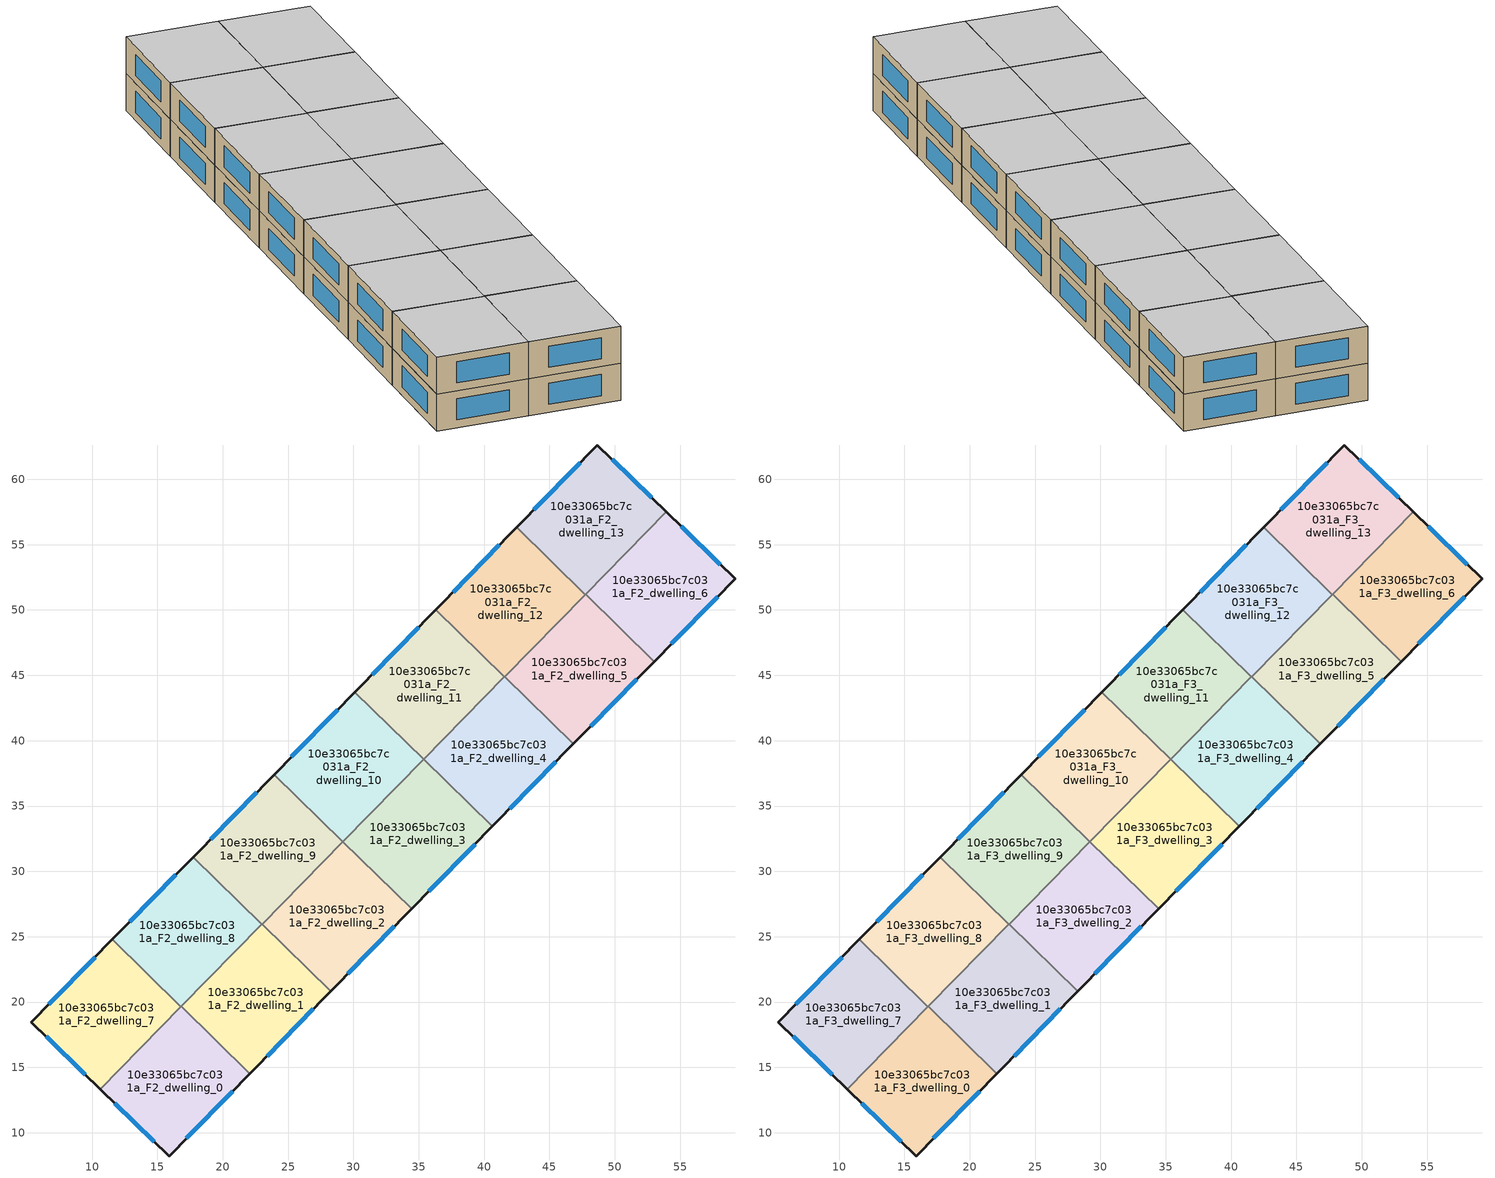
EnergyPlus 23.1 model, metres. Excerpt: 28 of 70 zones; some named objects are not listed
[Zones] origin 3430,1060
10e33065bc7c031a_F2_dwelling_0
 floor to 10e33065bc7c031a_F1_dwelling_0 (EU_floor_Construction): 22.08,14.52 15.9,8.22 10.63,13.34 16.83,19.66 z6
 wall outside (EU_wall_Construction): 10.63,13.34 15.9,8.22 22.08,14.52 z6:9
 wall to 10e33065bc7c031a_F2_dwelling_1 (EU_wall_Construction): 22.08,14.52 16.83,19.66 z6:9
 wall to 10e33065bc7c031a_F2_dwelling_7 (EU_wall_Construction): 16.81,19.64 10.63,13.34 z6:9
 wall to 10e33065bc7c031a_F2_dwelling_8 (EU_wall_Construction): 16.83,19.66 16.81,19.64 z6:9
 window (EU_Window_Construction): 17.22,9.57 20.75,13.17 / 11.76,12.25 14.77,9.32 z6.64:8.36
10e33065bc7c031a_F2_dwelling_1
 floor to 10e33065bc7c031a_F1_dwelling_1 (EU_floor_Construction): 28.26,20.82 22.08,14.52 16.83,19.66 23.02,25.97 z6
 wall outside (EU_wall_Construction): 22.08,14.52 28.26,20.82 z6:9
 wall to 10e33065bc7c031a_F2_dwelling_2 (EU_wall_Construction): 28.26,20.82 23.02,25.97 z6:9
 wall to 10e33065bc7c031a_F2_dwelling_8 (EU_wall_Construction): 22.99,25.95 16.83,19.66 z6:9
 wall to 10e33065bc7c031a_F2_dwelling_9 (EU_wall_Construction): 23.01,25.97 22.99,25.95 z6:9
 window (EU_Window_Construction): 23.4,15.87 26.94,19.47 z6.64:8.36
10e33065bc7c031a_F2_dwelling_10
 floor to 10e33065bc7c031a_F1_dwelling_10 (EU_floor_Construction): 35.37,38.57 29.18,32.26 23.94,37.41 30.12,43.71 z6
 wall outside (EU_wall_Construction): 30.12,43.71 23.94,37.41 z6:9
 wall to 10e33065bc7c031a_F2_dwelling_11 (EU_wall_Construction): 35.37,38.57 30.12,43.71 z6:9
 wall to 10e33065bc7c031a_F2_dwelling_9 (EU_wall_Construction): 23.94,37.41 29.18,32.26 z6:9
 wall to 10e33065bc7c031a_F2_dwelling_3 (EU_wall_Construction): 29.2,32.28 35.37,38.57 z6:9
 wall to 10e33065bc7c031a_F2_dwelling_2 (EU_wall_Construction): 29.18,32.26 29.2,32.28 z6:9
 window (EU_Window_Construction): 28.8,42.36 25.26,38.76 z6.64:8.36
10e33065bc7c031a_F2_dwelling_11
 floor to 10e33065bc7c031a_F1_dwelling_11 (EU_floor_Construction): 41.56,44.87 35.37,38.57 30.12,43.71 36.31,50.02 z6
 wall outside (EU_wall_Construction): 36.31,50.02 30.12,43.71 z6:9
 wall to 10e33065bc7c031a_F2_dwelling_12 (EU_wall_Construction): 41.56,44.87 36.31,50.02 z6:9
 wall to 10e33065bc7c031a_F2_dwelling_4 (EU_wall_Construction): 35.39,38.59 41.56,44.87 z6:9
 wall to 10e33065bc7c031a_F2_dwelling_3 (EU_wall_Construction): 35.37,38.57 35.39,38.59 z6:9
 window (EU_Window_Construction): 34.99,48.67 31.45,45.06 z6.64:8.36
10e33065bc7c031a_F2_dwelling_12
 floor to 10e33065bc7c031a_F1_dwelling_12 (EU_floor_Construction): 47.75,51.18 41.56,44.87 36.31,50.02 42.5,56.33 z6
 wall outside (EU_wall_Construction): 42.5,56.33 36.31,50.02 z6:9
 wall to 10e33065bc7c031a_F2_dwelling_13 (EU_wall_Construction): 47.75,51.18 42.5,56.33 z6:9
 wall to 10e33065bc7c031a_F2_dwelling_5 (EU_wall_Construction): 41.58,44.89 47.75,51.18 z6:9
 wall to 10e33065bc7c031a_F2_dwelling_4 (EU_wall_Construction): 41.56,44.87 41.58,44.89 z6:9
 window (EU_Window_Construction): 41.17,54.98 37.64,51.37 z6.64:8.36
10e33065bc7c031a_F2_dwelling_13
 floor to 10e33065bc7c031a_F1_dwelling_13 (EU_floor_Construction): 53.94,57.5 47.75,51.18 42.5,56.33 48.68,62.63 z6
 wall outside (EU_wall_Construction): 53.94,57.5 48.68,62.63 42.5,56.33 z6:9
 wall to 10e33065bc7c031a_F2_dwelling_6 (EU_wall_Construction): 47.77,51.2 53.94,57.5 z6:9
 wall to 10e33065bc7c031a_F2_dwelling_5 (EU_wall_Construction): 47.75,51.18 47.77,51.2 z6:9
 window (EU_Window_Construction): 47.35,61.28 43.82,57.68 / 52.82,58.6 49.81,61.53 z6.64:8.36
10e33065bc7c031a_F2_dwelling_2
 floor to 10e33065bc7c031a_F1_dwelling_2 (EU_floor_Construction): 34.45,27.13 28.26,20.82 23.02,25.97 29.2,32.28 z6
 wall outside (EU_wall_Construction): 28.26,20.82 34.45,27.13 z6:9
 wall to 10e33065bc7c031a_F2_dwelling_3 (EU_wall_Construction): 34.45,27.13 29.2,32.28 z6:9
 wall to 10e33065bc7c031a_F2_dwelling_9 (EU_wall_Construction): 29.18,32.26 23.02,25.97 z6:9
 window (EU_Window_Construction): 29.59,22.18 33.12,25.78 z6.64:8.36
10e33065bc7c031a_F2_dwelling_3
 floor to 10e33065bc7c031a_F1_dwelling_3 (EU_floor_Construction): 40.64,33.44 34.45,27.13 29.2,32.28 35.39,38.59 z6
 wall outside (EU_wall_Construction): 34.45,27.13 40.64,33.44 z6:9
 wall to 10e33065bc7c031a_F2_dwelling_4 (EU_wall_Construction): 40.64,33.44 35.39,38.59 z6:9
 window (EU_Window_Construction): 35.78,28.48 39.31,32.09 z6.64:8.36
10e33065bc7c031a_F2_dwelling_4
 floor to 10e33065bc7c031a_F1_dwelling_4 (EU_floor_Construction): 46.83,39.75 40.64,33.44 35.39,38.59 41.58,44.89 z6
 wall outside (EU_wall_Construction): 40.64,33.44 46.83,39.75 z6:9
 wall to 10e33065bc7c031a_F2_dwelling_5 (EU_wall_Construction): 46.83,39.75 41.58,44.89 z6:9
 window (EU_Window_Construction): 41.96,34.79 45.5,38.4 z6.64:8.36
10e33065bc7c031a_F2_dwelling_5
 floor to 10e33065bc7c031a_F1_dwelling_5 (EU_floor_Construction): 53.01,46.05 46.83,39.75 41.58,44.89 47.77,51.2 z6
 wall outside (EU_wall_Construction): 46.83,39.75 53.01,46.05 z6:9
 wall to 10e33065bc7c031a_F2_dwelling_6 (EU_wall_Construction): 53.01,46.05 47.77,51.2 z6:9
 window (EU_Window_Construction): 48.15,41.1 51.69,44.7 z6.64:8.36
10e33065bc7c031a_F2_dwelling_6
 floor to 10e33065bc7c031a_F1_dwelling_6 (EU_floor_Construction): 59.21,52.37 53.01,46.05 47.77,51.2 53.94,57.5 z6
 wall outside (EU_wall_Construction): 53.01,46.05 59.21,52.37 53.94,57.5 z6:9
 window (EU_Window_Construction): 58.08,53.47 55.07,56.4 / 54.34,47.41 57.88,51.02 z6.64:8.36
10e33065bc7c031a_F2_dwelling_7
 floor to 10e33065bc7c031a_F1_dwelling_7 (EU_floor_Construction): 16.81,19.64 10.63,13.34 5.36,18.47 11.56,24.79 z6
 wall outside (EU_wall_Construction): 11.56,24.79 5.36,18.47 10.63,13.34 z6:9
 wall to 10e33065bc7c031a_F2_dwelling_8 (EU_wall_Construction): 16.81,19.64 11.56,24.79 z6:9
 window (EU_Window_Construction): 6.49,17.37 9.5,14.44 / 10.23,23.44 6.69,19.82 z6.64:8.36
10e33065bc7c031a_F2_dwelling_8
 floor to 10e33065bc7c031a_F1_dwelling_8 (EU_floor_Construction): 22.99,25.95 16.81,19.64 11.56,24.79 17.75,31.1 z6
 wall outside (EU_wall_Construction): 17.75,31.1 11.56,24.79 z6:9
 wall to 10e33065bc7c031a_F2_dwelling_9 (EU_wall_Construction): 22.99,25.95 17.75,31.1 z6:9
 window (EU_Window_Construction): 16.42,29.75 12.89,26.14 z6.64:8.36
10e33065bc7c031a_F2_dwelling_9
 floor to 10e33065bc7c031a_F1_dwelling_9 (EU_floor_Construction): 29.18,32.26 22.99,25.95 17.75,31.1 23.94,37.41 z6
 wall outside (EU_wall_Construction): 23.94,37.41 17.75,31.1 z6:9
 window (EU_Window_Construction): 22.61,36.05 19.07,32.45 z6.64:8.36
10e33065bc7c031a_F3_dwelling_0
 floor to 10e33065bc7c031a_F2_dwelling_0 (EU_floor_Construction): 22.08,14.52 15.9,8.22 10.63,13.34 16.83,19.66 z9
 wall outside (EU_wall_Construction): 10.63,13.34 15.9,8.22 22.08,14.52 z9:12
 wall to 10e33065bc7c031a_F3_dwelling_1 (EU_wall_Construction): 22.08,14.52 16.83,19.66 z9:12
 wall to 10e33065bc7c031a_F3_dwelling_7 (EU_wall_Construction): 16.81,19.64 10.63,13.34 z9:12
 wall to 10e33065bc7c031a_F3_dwelling_8 (EU_wall_Construction): 16.83,19.66 16.81,19.64 z9:12
 window (EU_Window_Construction): 17.22,9.57 20.75,13.17 / 11.76,12.25 14.77,9.32 z9.64:11.36
 ceiling to 10e33065bc7c031a_F4_dwelling_0 (EU_floor_Construction): 15.9,8.22 22.08,14.52 16.83,19.66 10.63,13.34 z12
10e33065bc7c031a_F3_dwelling_1
 floor to 10e33065bc7c031a_F2_dwelling_1 (EU_floor_Construction): 28.26,20.82 22.08,14.52 16.83,19.66 23.02,25.97 z9
 wall outside (EU_wall_Construction): 22.08,14.52 28.26,20.82 z9:12
 wall to 10e33065bc7c031a_F3_dwelling_2 (EU_wall_Construction): 28.26,20.82 23.02,25.97 z9:12
 wall to 10e33065bc7c031a_F3_dwelling_8 (EU_wall_Construction): 22.99,25.95 16.83,19.66 z9:12
 wall to 10e33065bc7c031a_F3_dwelling_9 (EU_wall_Construction): 23.01,25.97 22.99,25.95 z9:12
 window (EU_Window_Construction): 23.4,15.87 26.94,19.47 z9.64:11.36
 ceiling to 10e33065bc7c031a_F4_dwelling_1 (EU_floor_Construction): 22.08,14.52 28.26,20.82 23.02,25.97 16.83,19.66 z12
10e33065bc7c031a_F3_dwelling_10
 floor to 10e33065bc7c031a_F2_dwelling_10 (EU_floor_Construction): 35.37,38.57 29.18,32.26 23.94,37.41 30.12,43.71 z9
 wall outside (EU_wall_Construction): 30.12,43.71 23.94,37.41 z9:12
 wall to 10e33065bc7c031a_F3_dwelling_11 (EU_wall_Construction): 35.37,38.57 30.12,43.71 z9:12
 wall to 10e33065bc7c031a_F3_dwelling_9 (EU_wall_Construction): 23.94,37.41 29.18,32.26 z9:12
 wall to 10e33065bc7c031a_F3_dwelling_3 (EU_wall_Construction): 29.2,32.28 35.37,38.57 z9:12
 wall to 10e33065bc7c031a_F3_dwelling_2 (EU_wall_Construction): 29.18,32.26 29.2,32.28 z9:12
 window (EU_Window_Construction): 28.8,42.36 25.26,38.76 z9.64:11.36
 ceiling to 10e33065bc7c031a_F4_dwelling_10 (EU_floor_Construction): 29.18,32.26 35.37,38.57 30.12,43.71 23.94,37.41 z12
10e33065bc7c031a_F3_dwelling_11
 floor to 10e33065bc7c031a_F2_dwelling_11 (EU_floor_Construction): 41.56,44.87 35.37,38.57 30.12,43.71 36.31,50.02 z9
 wall outside (EU_wall_Construction): 36.31,50.02 30.12,43.71 z9:12
 wall to 10e33065bc7c031a_F3_dwelling_12 (EU_wall_Construction): 41.56,44.87 36.31,50.02 z9:12
 wall to 10e33065bc7c031a_F3_dwelling_4 (EU_wall_Construction): 35.39,38.59 41.56,44.87 z9:12
 wall to 10e33065bc7c031a_F3_dwelling_3 (EU_wall_Construction): 35.37,38.57 35.39,38.59 z9:12
 window (EU_Window_Construction): 34.99,48.67 31.45,45.06 z9.64:11.36
 ceiling to 10e33065bc7c031a_F4_dwelling_11 (EU_floor_Construction): 35.37,38.57 41.56,44.87 36.31,50.02 30.12,43.71 z12
10e33065bc7c031a_F3_dwelling_12
 floor to 10e33065bc7c031a_F2_dwelling_12 (EU_floor_Construction): 47.75,51.18 41.56,44.87 36.31,50.02 42.5,56.33 z9
 wall outside (EU_wall_Construction): 42.5,56.33 36.31,50.02 z9:12
 wall to 10e33065bc7c031a_F3_dwelling_13 (EU_wall_Construction): 47.75,51.18 42.5,56.33 z9:12
 wall to 10e33065bc7c031a_F3_dwelling_5 (EU_wall_Construction): 41.58,44.89 47.75,51.18 z9:12
 wall to 10e33065bc7c031a_F3_dwelling_4 (EU_wall_Construction): 41.56,44.87 41.58,44.89 z9:12
 window (EU_Window_Construction): 41.17,54.98 37.64,51.37 z9.64:11.36
 ceiling to 10e33065bc7c031a_F4_dwelling_12 (EU_floor_Construction): 41.56,44.87 47.75,51.18 42.5,56.33 36.31,50.02 z12
10e33065bc7c031a_F3_dwelling_13
 floor to 10e33065bc7c031a_F2_dwelling_13 (EU_floor_Construction): 53.94,57.5 47.75,51.18 42.5,56.33 48.68,62.63 z9
 wall outside (EU_wall_Construction): 53.94,57.5 48.68,62.63 42.5,56.33 z9:12
 wall to 10e33065bc7c031a_F3_dwelling_6 (EU_wall_Construction): 47.77,51.2 53.94,57.5 z9:12
 wall to 10e33065bc7c031a_F3_dwelling_5 (EU_wall_Construction): 47.75,51.18 47.77,51.2 z9:12
 window (EU_Window_Construction): 47.35,61.28 43.82,57.68 / 52.82,58.6 49.81,61.53 z9.64:11.36
 ceiling to 10e33065bc7c031a_F4_dwelling_13 (EU_floor_Construction): 47.75,51.18 53.94,57.5 48.68,62.63 42.5,56.33 z12
10e33065bc7c031a_F3_dwelling_2
 floor to 10e33065bc7c031a_F2_dwelling_2 (EU_floor_Construction): 34.45,27.13 28.26,20.82 23.02,25.97 29.2,32.28 z9
 wall outside (EU_wall_Construction): 28.26,20.82 34.45,27.13 z9:12
 wall to 10e33065bc7c031a_F3_dwelling_3 (EU_wall_Construction): 34.45,27.13 29.2,32.28 z9:12
 wall to 10e33065bc7c031a_F3_dwelling_9 (EU_wall_Construction): 29.18,32.26 23.02,25.97 z9:12
 window (EU_Window_Construction): 29.59,22.18 33.12,25.78 z9.64:11.36
 ceiling to 10e33065bc7c031a_F4_dwelling_2 (EU_floor_Construction): 28.26,20.82 34.45,27.13 29.2,32.28 23.02,25.97 z12
10e33065bc7c031a_F3_dwelling_3
 floor to 10e33065bc7c031a_F2_dwelling_3 (EU_floor_Construction): 40.64,33.44 34.45,27.13 29.2,32.28 35.39,38.59 z9
 wall outside (EU_wall_Construction): 34.45,27.13 40.64,33.44 z9:12
 wall to 10e33065bc7c031a_F3_dwelling_4 (EU_wall_Construction): 40.64,33.44 35.39,38.59 z9:12
 window (EU_Window_Construction): 35.78,28.48 39.31,32.09 z9.64:11.36
 ceiling to 10e33065bc7c031a_F4_dwelling_3 (EU_floor_Construction): 34.45,27.13 40.64,33.44 35.39,38.59 29.2,32.28 z12
10e33065bc7c031a_F3_dwelling_4
 floor to 10e33065bc7c031a_F2_dwelling_4 (EU_floor_Construction): 46.83,39.75 40.64,33.44 35.39,38.59 41.58,44.89 z9
 wall outside (EU_wall_Construction): 40.64,33.44 46.83,39.75 z9:12
 wall to 10e33065bc7c031a_F3_dwelling_5 (EU_wall_Construction): 46.83,39.75 41.58,44.89 z9:12
 window (EU_Window_Construction): 41.96,34.79 45.5,38.4 z9.64:11.36
 ceiling to 10e33065bc7c031a_F4_dwelling_4 (EU_floor_Construction): 40.64,33.44 46.83,39.75 41.58,44.89 35.39,38.59 z12
10e33065bc7c031a_F3_dwelling_5
 floor to 10e33065bc7c031a_F2_dwelling_5 (EU_floor_Construction): 53.01,46.05 46.83,39.75 41.58,44.89 47.77,51.2 z9
 wall outside (EU_wall_Construction): 46.83,39.75 53.01,46.05 z9:12
 wall to 10e33065bc7c031a_F3_dwelling_6 (EU_wall_Construction): 53.01,46.05 47.77,51.2 z9:12
 window (EU_Window_Construction): 48.15,41.1 51.69,44.7 z9.64:11.36
 ceiling to 10e33065bc7c031a_F4_dwelling_5 (EU_floor_Construction): 46.83,39.75 53.01,46.05 47.77,51.2 41.58,44.89 z12
10e33065bc7c031a_F3_dwelling_6
 floor to 10e33065bc7c031a_F2_dwelling_6 (EU_floor_Construction): 59.21,52.37 53.01,46.05 47.77,51.2 53.94,57.5 z9
 wall outside (EU_wall_Construction): 53.01,46.05 59.21,52.37 53.94,57.5 z9:12
 window (EU_Window_Construction): 58.08,53.47 55.07,56.4 / 54.34,47.41 57.88,51.02 z9.64:11.36
 ceiling to 10e33065bc7c031a_F4_dwelling_6 (EU_floor_Construction): 53.01,46.05 59.21,52.37 53.94,57.5 47.77,51.2 z12
10e33065bc7c031a_F3_dwelling_7
 floor to 10e33065bc7c031a_F2_dwelling_7 (EU_floor_Construction): 16.81,19.64 10.63,13.34 5.36,18.47 11.56,24.79 z9
 wall outside (EU_wall_Construction): 11.56,24.79 5.36,18.47 10.63,13.34 z9:12
 wall to 10e33065bc7c031a_F3_dwelling_8 (EU_wall_Construction): 16.81,19.64 11.56,24.79 z9:12
 window (EU_Window_Construction): 6.49,17.37 9.5,14.44 / 10.23,23.44 6.69,19.82 z9.64:11.36
 ceiling to 10e33065bc7c031a_F4_dwelling_7 (EU_floor_Construction): 10.63,13.34 16.81,19.64 11.56,24.79 5.36,18.47 z12
10e33065bc7c031a_F3_dwelling_8
 floor to 10e33065bc7c031a_F2_dwelling_8 (EU_floor_Construction): 22.99,25.95 16.81,19.64 11.56,24.79 17.75,31.1 z9
 wall outside (EU_wall_Construction): 17.75,31.1 11.56,24.79 z9:12
 wall to 10e33065bc7c031a_F3_dwelling_9 (EU_wall_Construction): 22.99,25.95 17.75,31.1 z9:12
 window (EU_Window_Construction): 16.42,29.75 12.89,26.14 z9.64:11.36
 ceiling to 10e33065bc7c031a_F4_dwelling_8 (EU_floor_Construction): 16.81,19.64 22.99,25.95 17.75,31.1 11.56,24.79 z12
10e33065bc7c031a_F3_dwelling_9
 floor to 10e33065bc7c031a_F2_dwelling_9 (EU_floor_Construction): 29.18,32.26 22.99,25.95 17.75,31.1 23.94,37.41 z9
 wall outside (EU_wall_Construction): 23.94,37.41 17.75,31.1 z9:12
 window (EU_Window_Construction): 22.61,36.05 19.07,32.45 z9.64:11.36
 ceiling to 10e33065bc7c031a_F4_dwelling_9 (EU_floor_Construction): 22.99,25.95 29.18,32.26 23.94,37.41 17.75,31.1 z12
[Building]
EU S2 Campaign: North Axis=0; Terrain=City; Solar Distribution=FullExterior
[Site:Location]
Yerevan-Zvartnots.Intl.AP: Latitude=40.15; Longitude=44.383; Time Zone=4; Elevation=854
[SizingPeriod:WeatherFileDays]
AnnualSizingPeriod: Begin Month=1; Begin Day of Month=1; End Month=12; End Day of Month=31; Day of Week for Start Day=Monday; Use Weather File Daylight Saving Period=No; Use Weather File Rain and Snow Indicators=No
[MATERIAL]
EU_InternalMass_Material: Roughness=MediumRough; Thickness=0.1; Conductivity=1; Density=1800; Specific Heat=900; Thermal Absorptance=0.9; Solar Absorptance=0.7; Visible Absorptance=0.7
[MATERIAL:NOMASS] Roughness=MediumRough; Thermal Absorptance=0.9; Solar Absorptance=0.7; Visible Absorptance=0.7
Name | Thermal Resistance
EU_wall_NoMass | 1.05043
EU_floor_NoMass | 0.478065
[WINDOWMATERIAL:SIMPLEGLAZINGSYSTEM]
EU_Window_SimpleGlazing: UFactor=2.5566; Solar Heat Gain Coefficient=0.75; Visible Transmittance=0.75
[CONSTRUCTION]
EU_wall_Construction: EU_wall_NoMass
EU_floor_Construction: EU_floor_NoMass
EU_Window_Construction: EU_Window_SimpleGlazing
EU_InternalMass_Construction: EU_InternalMass_Material
[ZONE] Type=1; Multiplier=1; Ceiling Height=autocalculate; Floor Area=autocalculate; Part of Total Floor Area=Yes
Name | Volume
10e33065bc7c031a_F2_dwelling_0; 10e33065bc7c031a_F3_dwelling_0; 10e33065bc7c031a_F2_dwelling_1; 10e33065bc7c031a_F3_dwelling_1; 10e33065bc7c031a_F2_dwelling_2; 10e33065bc7c031a_F3_dwelling_2; 10e33065bc7c031a_F2_dwelling_6; 10e33065bc7c031a_F3_dwelling_6 | 194.845
10e33065bc7c031a_F2_dwelling_10; 10e33065bc7c031a_F3_dwelling_10 | 194.792
10e33065bc7c031a_F2_dwelling_11; 10e33065bc7c031a_F3_dwelling_11 | 194.807
10e33065bc7c031a_F2_dwelling_12; 10e33065bc7c031a_F3_dwelling_12 | 194.825
10e33065bc7c031a_F2_dwelling_13; 10e33065bc7c031a_F3_dwelling_13; 10e33065bc7c031a_F2_dwelling_7; 10e33065bc7c031a_F3_dwelling_7 | 194.828
10e33065bc7c031a_F2_dwelling_3; 10e33065bc7c031a_F3_dwelling_3 | 194.812
10e33065bc7c031a_F2_dwelling_4; 10e33065bc7c031a_F3_dwelling_4; 10e33065bc7c031a_F2_dwelling_5; 10e33065bc7c031a_F3_dwelling_5 | 194.843
10e33065bc7c031a_F2_dwelling_8; 10e33065bc7c031a_F3_dwelling_8; 10e33065bc7c031a_F2_dwelling_9; 10e33065bc7c031a_F3_dwelling_9 | 194.824
[INTERNALMASS] Construction=EU_InternalMass_Construction
Name | Zone or ZoneList | Surface Area
10e33065bc7c031a_F2_dwelling_0_EU_InternalMass | 10e33065bc7c031a_F2_dwelling_0 | 64.9484
10e33065bc7c031a_F2_dwelling_1_EU_InternalMass | 10e33065bc7c031a_F2_dwelling_1 | 64.9483
10e33065bc7c031a_F2_dwelling_2_EU_InternalMass | 10e33065bc7c031a_F2_dwelling_2 | 64.9483
10e33065bc7c031a_F2_dwelling_3_EU_InternalMass | 10e33065bc7c031a_F2_dwelling_3 | 64.9373
10e33065bc7c031a_F2_dwelling_4_EU_InternalMass | 10e33065bc7c031a_F2_dwelling_4 | 64.9477
10e33065bc7c031a_F2_dwelling_5_EU_InternalMass | 10e33065bc7c031a_F2_dwelling_5 | 64.9477
10e33065bc7c031a_F2_dwelling_6_EU_InternalMass | 10e33065bc7c031a_F2_dwelling_6 | 64.9484
10e33065bc7c031a_F2_dwelling_7_EU_InternalMass | 10e33065bc7c031a_F2_dwelling_7 | 64.9427
10e33065bc7c031a_F2_dwelling_8_EU_InternalMass | 10e33065bc7c031a_F2_dwelling_8 | 64.9414
10e33065bc7c031a_F2_dwelling_9_EU_InternalMass | 10e33065bc7c031a_F2_dwelling_9 | 64.9414
10e33065bc7c031a_F2_dwelling_10_EU_InternalMass | 10e33065bc7c031a_F2_dwelling_10 | 64.9305
10e33065bc7c031a_F2_dwelling_11_EU_InternalMass | 10e33065bc7c031a_F2_dwelling_11 | 64.9358
10e33065bc7c031a_F2_dwelling_12_EU_InternalMass | 10e33065bc7c031a_F2_dwelling_12 | 64.9415
10e33065bc7c031a_F2_dwelling_13_EU_InternalMass | 10e33065bc7c031a_F2_dwelling_13 | 64.9427
10e33065bc7c031a_F3_dwelling_0_EU_InternalMass | 10e33065bc7c031a_F3_dwelling_0 | 64.9484
10e33065bc7c031a_F3_dwelling_1_EU_InternalMass | 10e33065bc7c031a_F3_dwelling_1 | 64.9483
10e33065bc7c031a_F3_dwelling_2_EU_InternalMass | 10e33065bc7c031a_F3_dwelling_2 | 64.9483
10e33065bc7c031a_F3_dwelling_3_EU_InternalMass | 10e33065bc7c031a_F3_dwelling_3 | 64.9373
10e33065bc7c031a_F3_dwelling_4_EU_InternalMass | 10e33065bc7c031a_F3_dwelling_4 | 64.9477
10e33065bc7c031a_F3_dwelling_5_EU_InternalMass | 10e33065bc7c031a_F3_dwelling_5 | 64.9477
10e33065bc7c031a_F3_dwelling_6_EU_InternalMass | 10e33065bc7c031a_F3_dwelling_6 | 64.9484
10e33065bc7c031a_F3_dwelling_7_EU_InternalMass | 10e33065bc7c031a_F3_dwelling_7 | 64.9427
10e33065bc7c031a_F3_dwelling_8_EU_InternalMass | 10e33065bc7c031a_F3_dwelling_8 | 64.9414
10e33065bc7c031a_F3_dwelling_9_EU_InternalMass | 10e33065bc7c031a_F3_dwelling_9 | 64.9414
10e33065bc7c031a_F3_dwelling_10_EU_InternalMass | 10e33065bc7c031a_F3_dwelling_10 | 64.9305
10e33065bc7c031a_F3_dwelling_11_EU_InternalMass | 10e33065bc7c031a_F3_dwelling_11 | 64.9358
10e33065bc7c031a_F3_dwelling_12_EU_InternalMass | 10e33065bc7c031a_F3_dwelling_12 | 64.9415
10e33065bc7c031a_F3_dwelling_13_EU_InternalMass | 10e33065bc7c031a_F3_dwelling_13 | 64.9427
[OTHEREQUIPMENT] Fuel Type=Electricity; Design Level Calculation Method=Watts/Area; Power per Zone Floor Area=1; Fraction Latent=0; Fraction Radiant=0; Fraction Lost=0; Carbon Dioxide Generation Rate=0; EndUse Subcategory=EU_Step8_InternalGains
Name | Zone or ZoneList or Space or SpaceList | Schedule
EU_Step8_InternalGain_10e33065bc7c031a_F2_dwelling_0_f000 | 10e33065bc7c031a_F2_dwelling_0 | EU_Step8_GainSchedule_10e33065bc7c031a_F2_dwelling_0_f000
EU_Step8_InternalGain_10e33065bc7c031a_F2_dwelling_1_f000 | 10e33065bc7c031a_F2_dwelling_1 | EU_Step8_GainSchedule_10e33065bc7c031a_F2_dwelling_1_f000
EU_Step8_InternalGain_10e33065bc7c031a_F2_dwelling_2_f000 | 10e33065bc7c031a_F2_dwelling_2 | EU_Step8_GainSchedule_10e33065bc7c031a_F2_dwelling_2_f000
EU_Step8_InternalGain_10e33065bc7c031a_F2_dwelling_3_f000 | 10e33065bc7c031a_F2_dwelling_3 | EU_Step8_GainSchedule_10e33065bc7c031a_F2_dwelling_3_f000
EU_Step8_InternalGain_10e33065bc7c031a_F2_dwelling_4_f000 | 10e33065bc7c031a_F2_dwelling_4 | EU_Step8_GainSchedule_10e33065bc7c031a_F2_dwelling_4_f000
EU_Step8_InternalGain_10e33065bc7c031a_F2_dwelling_5_f000 | 10e33065bc7c031a_F2_dwelling_5 | EU_Step8_GainSchedule_10e33065bc7c031a_F2_dwelling_5_f000
EU_Step8_InternalGain_10e33065bc7c031a_F2_dwelling_6_f000 | 10e33065bc7c031a_F2_dwelling_6 | EU_Step8_GainSchedule_10e33065bc7c031a_F2_dwelling_6_f000
EU_Step8_InternalGain_10e33065bc7c031a_F2_dwelling_7_f000 | 10e33065bc7c031a_F2_dwelling_7 | EU_Step8_GainSchedule_10e33065bc7c031a_F2_dwelling_7_f000
EU_Step8_InternalGain_10e33065bc7c031a_F2_dwelling_8_f000 | 10e33065bc7c031a_F2_dwelling_8 | EU_Step8_GainSchedule_10e33065bc7c031a_F2_dwelling_8_f000
EU_Step8_InternalGain_10e33065bc7c031a_F2_dwelling_9_f000 | 10e33065bc7c031a_F2_dwelling_9 | EU_Step8_GainSchedule_10e33065bc7c031a_F2_dwelling_9_f000
EU_Step8_InternalGain_10e33065bc7c031a_F2_dwelling_10_f000 | 10e33065bc7c031a_F2_dwelling_10 | EU_Step8_GainSchedule_10e33065bc7c031a_F2_dwelling_10_f000
EU_Step8_InternalGain_10e33065bc7c031a_F2_dwelling_11_f000 | 10e33065bc7c031a_F2_dwelling_11 | EU_Step8_GainSchedule_10e33065bc7c031a_F2_dwelling_11_f000
EU_Step8_InternalGain_10e33065bc7c031a_F2_dwelling_12_f000 | 10e33065bc7c031a_F2_dwelling_12 | EU_Step8_GainSchedule_10e33065bc7c031a_F2_dwelling_12_f000
EU_Step8_InternalGain_10e33065bc7c031a_F2_dwelling_13_f000 | 10e33065bc7c031a_F2_dwelling_13 | EU_Step8_GainSchedule_10e33065bc7c031a_F2_dwelling_13_f000
EU_Step8_InternalGain_10e33065bc7c031a_F3_dwelling_0_f000 | 10e33065bc7c031a_F3_dwelling_0 | EU_Step8_GainSchedule_10e33065bc7c031a_F3_dwelling_0_f000
EU_Step8_InternalGain_10e33065bc7c031a_F3_dwelling_1_f000 | 10e33065bc7c031a_F3_dwelling_1 | EU_Step8_GainSchedule_10e33065bc7c031a_F3_dwelling_1_f000
EU_Step8_InternalGain_10e33065bc7c031a_F3_dwelling_2_f000 | 10e33065bc7c031a_F3_dwelling_2 | EU_Step8_GainSchedule_10e33065bc7c031a_F3_dwelling_2_f000
EU_Step8_InternalGain_10e33065bc7c031a_F3_dwelling_3_f000 | 10e33065bc7c031a_F3_dwelling_3 | EU_Step8_GainSchedule_10e33065bc7c031a_F3_dwelling_3_f000
EU_Step8_InternalGain_10e33065bc7c031a_F3_dwelling_4_f000 | 10e33065bc7c031a_F3_dwelling_4 | EU_Step8_GainSchedule_10e33065bc7c031a_F3_dwelling_4_f000
EU_Step8_InternalGain_10e33065bc7c031a_F3_dwelling_5_f000 | 10e33065bc7c031a_F3_dwelling_5 | EU_Step8_GainSchedule_10e33065bc7c031a_F3_dwelling_5_f000
EU_Step8_InternalGain_10e33065bc7c031a_F3_dwelling_6_f000 | 10e33065bc7c031a_F3_dwelling_6 | EU_Step8_GainSchedule_10e33065bc7c031a_F3_dwelling_6_f000
EU_Step8_InternalGain_10e33065bc7c031a_F3_dwelling_7_f000 | 10e33065bc7c031a_F3_dwelling_7 | EU_Step8_GainSchedule_10e33065bc7c031a_F3_dwelling_7_f000
EU_Step8_InternalGain_10e33065bc7c031a_F3_dwelling_8_f000 | 10e33065bc7c031a_F3_dwelling_8 | EU_Step8_GainSchedule_10e33065bc7c031a_F3_dwelling_8_f000
EU_Step8_InternalGain_10e33065bc7c031a_F3_dwelling_9_f000 | 10e33065bc7c031a_F3_dwelling_9 | EU_Step8_GainSchedule_10e33065bc7c031a_F3_dwelling_9_f000
EU_Step8_InternalGain_10e33065bc7c031a_F3_dwelling_10_f000 | 10e33065bc7c031a_F3_dwelling_10 | EU_Step8_GainSchedule_10e33065bc7c031a_F3_dwelling_10_f000
EU_Step8_InternalGain_10e33065bc7c031a_F3_dwelling_11_f000 | 10e33065bc7c031a_F3_dwelling_11 | EU_Step8_GainSchedule_10e33065bc7c031a_F3_dwelling_11_f000
EU_Step8_InternalGain_10e33065bc7c031a_F3_dwelling_12_f000 | 10e33065bc7c031a_F3_dwelling_12 | EU_Step8_GainSchedule_10e33065bc7c031a_F3_dwelling_12_f000
EU_Step8_InternalGain_10e33065bc7c031a_F3_dwelling_13_f000 | 10e33065bc7c031a_F3_dwelling_13 | EU_Step8_GainSchedule_10e33065bc7c031a_F3_dwelling_13_f000
[ZONEVENTILATION:DESIGNFLOWRATE] Schedule=EU_AlwaysOn; Design Flow Rate Calculation Method=AirChanges/Hour; Air Changes per Hour=0.557805; Ventilation Type=Natural; Fan Pressure Rise=0; Fan Total Efficiency=1; Constant Term Coefficient=1; Temperature Term Coefficient=0; Velocity Term Coefficient=0; Velocity Squared Term Coefficient=0; Minimum Indoor Temperature=-100; Maximum Indoor Temperature=100; Delta Temperature=-100; Minimum Outdoor Temperature=-100; Maximum Outdoor Temperature=100; Maximum Wind Speed=40
Name | Zone or ZoneList or Space or SpaceList
EU_ConstantAir_10e33065bc7c031a_F2_dwelling_0 | 10e33065bc7c031a_F2_dwelling_0
EU_ConstantAir_10e33065bc7c031a_F2_dwelling_1 | 10e33065bc7c031a_F2_dwelling_1
EU_ConstantAir_10e33065bc7c031a_F2_dwelling_2 | 10e33065bc7c031a_F2_dwelling_2
EU_ConstantAir_10e33065bc7c031a_F2_dwelling_3 | 10e33065bc7c031a_F2_dwelling_3
EU_ConstantAir_10e33065bc7c031a_F2_dwelling_4 | 10e33065bc7c031a_F2_dwelling_4
EU_ConstantAir_10e33065bc7c031a_F2_dwelling_5 | 10e33065bc7c031a_F2_dwelling_5
EU_ConstantAir_10e33065bc7c031a_F2_dwelling_6 | 10e33065bc7c031a_F2_dwelling_6
EU_ConstantAir_10e33065bc7c031a_F2_dwelling_7 | 10e33065bc7c031a_F2_dwelling_7
EU_ConstantAir_10e33065bc7c031a_F2_dwelling_8 | 10e33065bc7c031a_F2_dwelling_8
EU_ConstantAir_10e33065bc7c031a_F2_dwelling_9 | 10e33065bc7c031a_F2_dwelling_9
EU_ConstantAir_10e33065bc7c031a_F2_dwelling_10 | 10e33065bc7c031a_F2_dwelling_10
EU_ConstantAir_10e33065bc7c031a_F2_dwelling_11 | 10e33065bc7c031a_F2_dwelling_11
EU_ConstantAir_10e33065bc7c031a_F2_dwelling_12 | 10e33065bc7c031a_F2_dwelling_12
EU_ConstantAir_10e33065bc7c031a_F2_dwelling_13 | 10e33065bc7c031a_F2_dwelling_13
EU_ConstantAir_10e33065bc7c031a_F3_dwelling_0 | 10e33065bc7c031a_F3_dwelling_0
EU_ConstantAir_10e33065bc7c031a_F3_dwelling_1 | 10e33065bc7c031a_F3_dwelling_1
EU_ConstantAir_10e33065bc7c031a_F3_dwelling_2 | 10e33065bc7c031a_F3_dwelling_2
EU_ConstantAir_10e33065bc7c031a_F3_dwelling_3 | 10e33065bc7c031a_F3_dwelling_3
EU_ConstantAir_10e33065bc7c031a_F3_dwelling_4 | 10e33065bc7c031a_F3_dwelling_4
EU_ConstantAir_10e33065bc7c031a_F3_dwelling_5 | 10e33065bc7c031a_F3_dwelling_5
EU_ConstantAir_10e33065bc7c031a_F3_dwelling_6 | 10e33065bc7c031a_F3_dwelling_6
EU_ConstantAir_10e33065bc7c031a_F3_dwelling_7 | 10e33065bc7c031a_F3_dwelling_7
EU_ConstantAir_10e33065bc7c031a_F3_dwelling_8 | 10e33065bc7c031a_F3_dwelling_8
EU_ConstantAir_10e33065bc7c031a_F3_dwelling_9 | 10e33065bc7c031a_F3_dwelling_9
EU_ConstantAir_10e33065bc7c031a_F3_dwelling_10 | 10e33065bc7c031a_F3_dwelling_10
EU_ConstantAir_10e33065bc7c031a_F3_dwelling_11 | 10e33065bc7c031a_F3_dwelling_11
EU_ConstantAir_10e33065bc7c031a_F3_dwelling_12 | 10e33065bc7c031a_F3_dwelling_12
EU_ConstantAir_10e33065bc7c031a_F3_dwelling_13 | 10e33065bc7c031a_F3_dwelling_13
[HVACTEMPLATE:ZONE:IDEALLOADSAIRSYSTEM] System Availability Schedule=EU_AlwaysOn; Maximum Heating Supply Air Temperature=50; Minimum Cooling Supply Air Temperature=13; Maximum Heating Supply Air Humidity Ratio=0.0156; Minimum Cooling Supply Air Humidity Ratio=0.0077; Heating Limit=NoLimit; Cooling Limit=NoLimit; Heating Availability Schedule=EU_AlwaysOn; Cooling Availability Schedule=EU_CoolingOff; Dehumidification Control Type=ConstantSensibleHeatRatio; Cooling Sensible Heat Ratio=0.7; Dehumidification Setpoint=60; Humidification Control Type=None; Humidification Setpoint=30; Outdoor Air Method=None; Outdoor Air Flow Rate per Person=0.00944; Outdoor Air Flow Rate per Zone Floor Area=0; Outdoor Air Flow Rate per Zone=0; Demand Controlled Ventilation Type=None; Outdoor Air Economizer Type=NoEconomizer; Heat Recovery Type=None; Sensible Heat Recovery Effectiveness=0.7; Latent Heat Recovery Effectiveness=0.65
Name | Template Thermostat
10e33065bc7c031a_F2_dwelling_0 | EU_HeatOnly_10e33065bc7c031a_F2_dwelling_0
10e33065bc7c031a_F2_dwelling_1 | EU_HeatOnly_10e33065bc7c031a_F2_dwelling_1
10e33065bc7c031a_F2_dwelling_2 | EU_HeatOnly_10e33065bc7c031a_F2_dwelling_2
10e33065bc7c031a_F2_dwelling_3 | EU_HeatOnly_10e33065bc7c031a_F2_dwelling_3
10e33065bc7c031a_F2_dwelling_4 | EU_HeatOnly_10e33065bc7c031a_F2_dwelling_4
10e33065bc7c031a_F2_dwelling_5 | EU_HeatOnly_10e33065bc7c031a_F2_dwelling_5
10e33065bc7c031a_F2_dwelling_6 | EU_HeatOnly_10e33065bc7c031a_F2_dwelling_6
10e33065bc7c031a_F2_dwelling_7 | EU_HeatOnly_10e33065bc7c031a_F2_dwelling_7
10e33065bc7c031a_F2_dwelling_8 | EU_HeatOnly_10e33065bc7c031a_F2_dwelling_8
10e33065bc7c031a_F2_dwelling_9 | EU_HeatOnly_10e33065bc7c031a_F2_dwelling_9
10e33065bc7c031a_F2_dwelling_10 | EU_HeatOnly_10e33065bc7c031a_F2_dwelling_10
10e33065bc7c031a_F2_dwelling_11 | EU_HeatOnly_10e33065bc7c031a_F2_dwelling_11
10e33065bc7c031a_F2_dwelling_12 | EU_HeatOnly_10e33065bc7c031a_F2_dwelling_12
10e33065bc7c031a_F2_dwelling_13 | EU_HeatOnly_10e33065bc7c031a_F2_dwelling_13
10e33065bc7c031a_F3_dwelling_0 | EU_HeatOnly_10e33065bc7c031a_F3_dwelling_0
10e33065bc7c031a_F3_dwelling_1 | EU_HeatOnly_10e33065bc7c031a_F3_dwelling_1
10e33065bc7c031a_F3_dwelling_2 | EU_HeatOnly_10e33065bc7c031a_F3_dwelling_2
10e33065bc7c031a_F3_dwelling_3 | EU_HeatOnly_10e33065bc7c031a_F3_dwelling_3
10e33065bc7c031a_F3_dwelling_4 | EU_HeatOnly_10e33065bc7c031a_F3_dwelling_4
10e33065bc7c031a_F3_dwelling_5 | EU_HeatOnly_10e33065bc7c031a_F3_dwelling_5
10e33065bc7c031a_F3_dwelling_6 | EU_HeatOnly_10e33065bc7c031a_F3_dwelling_6
10e33065bc7c031a_F3_dwelling_7 | EU_HeatOnly_10e33065bc7c031a_F3_dwelling_7
10e33065bc7c031a_F3_dwelling_8 | EU_HeatOnly_10e33065bc7c031a_F3_dwelling_8
10e33065bc7c031a_F3_dwelling_9 | EU_HeatOnly_10e33065bc7c031a_F3_dwelling_9
10e33065bc7c031a_F3_dwelling_10 | EU_HeatOnly_10e33065bc7c031a_F3_dwelling_10
10e33065bc7c031a_F3_dwelling_11 | EU_HeatOnly_10e33065bc7c031a_F3_dwelling_11
10e33065bc7c031a_F3_dwelling_12 | EU_HeatOnly_10e33065bc7c031a_F3_dwelling_12
10e33065bc7c031a_F3_dwelling_13 | EU_HeatOnly_10e33065bc7c031a_F3_dwelling_13
[SIZING:ZONE] Zone Cooling Design Supply Air Temperature Input Method=SupplyAirTemperature; Zone Cooling Design Supply Air Temperature=13; Zone Heating Design Supply Air Temperature Input Method=SupplyAirTemperature; Zone Heating Design Supply Air Temperature=50; Zone Cooling Design Supply Air Humidity Ratio=0.008; Zone Heating Design Supply Air Humidity Ratio=0.008; Cooling Design Air Flow Method=DesignDay; Cooling Design Air Flow Rate=0; Cooling Minimum Air Flow per Zone Floor Area=0.000762; Cooling Minimum Air Flow=0; Cooling Minimum Air Flow Fraction=0.2; Heating Design Air Flow Method=DesignDay; Heating Design Air Flow Rate=0; Heating Maximum Air Flow per Zone Floor Area=0.002032; Heating Maximum Air Flow=0.141576; Heating Maximum Air Flow Fraction=0.3; Account for Dedicated Outdoor Air System=No; Dedicated Outdoor Air System Control Strategy=NeutralSupplyAir; Dedicated Outdoor Air Low Setpoint Temperature for Design=autosize; Dedicated Outdoor Air High Setpoint Temperature for Design=autosize; Zone Load Sizing Method=Sensible Load Only No Latent Load; Zone Latent Cooling Design Supply Air Humidity Ratio Input Method=HumidityRatioDifference; Zone Cooling Design Supply Air Humidity Ratio Difference=0.005; Zone Latent Heating Design Supply Air Humidity Ratio Input Method=HumidityRatioDifference; Zone Humidification Design Supply Air Humidity Ratio Difference=0.005
10e33065bc7c031a_F2_dwelling_0; 10e33065bc7c031a_F2_dwelling_1; 10e33065bc7c031a_F2_dwelling_2; 10e33065bc7c031a_F2_dwelling_3; 10e33065bc7c031a_F2_dwelling_4; 10e33065bc7c031a_F2_dwelling_5; 10e33065bc7c031a_F2_dwelling_6; 10e33065bc7c031a_F2_dwelling_7; 10e33065bc7c031a_F2_dwelling_8; 10e33065bc7c031a_F2_dwelling_9; 10e33065bc7c031a_F2_dwelling_10; 10e33065bc7c031a_F2_dwelling_11; 10e33065bc7c031a_F2_dwelling_12; 10e33065bc7c031a_F2_dwelling_13; 10e33065bc7c031a_F3_dwelling_0; 10e33065bc7c031a_F3_dwelling_1; 10e33065bc7c031a_F3_dwelling_2; 10e33065bc7c031a_F3_dwelling_3; 10e33065bc7c031a_F3_dwelling_4; 10e33065bc7c031a_F3_dwelling_5; 10e33065bc7c031a_F3_dwelling_6; 10e33065bc7c031a_F3_dwelling_7; 10e33065bc7c031a_F3_dwelling_8; 10e33065bc7c031a_F3_dwelling_9; 10e33065bc7c031a_F3_dwelling_10; 10e33065bc7c031a_F3_dwelling_11; 10e33065bc7c031a_F3_dwelling_12; 10e33065bc7c031a_F3_dwelling_13
[SCHEDULE:CONSTANT]
Name | Hourly Value
EU_AlwaysOn | 1
EU_CoolingOff | 0
[SCHEDULE:FILE] Column Number=1; Rows to Skip at Top=0; Number of Hours of Data=8760; Column Separator=Comma; Interpolate to Timestep=No; Minutes per Item=60; Adjust Schedule for Daylight Savings=Yes
Name | File
EU_Step8_GainSchedule_10e33065bc7c031a_F2_dwelling_0_f000 | ../../schedules/10e33065bc7c031a/10e33065bc7c031a_F2_dwelling_0_f000_gain.csv
EU_Step8_GainSchedule_10e33065bc7c031a_F2_dwelling_1_f000 | ../../schedules/10e33065bc7c031a/10e33065bc7c031a_F2_dwelling_1_f000_gain.csv
EU_Step8_GainSchedule_10e33065bc7c031a_F2_dwelling_2_f000 | ../../schedules/10e33065bc7c031a/10e33065bc7c031a_F2_dwelling_2_f000_gain.csv
EU_Step8_GainSchedule_10e33065bc7c031a_F2_dwelling_3_f000 | ../../schedules/10e33065bc7c031a/10e33065bc7c031a_F2_dwelling_3_f000_gain.csv
EU_Step8_GainSchedule_10e33065bc7c031a_F2_dwelling_4_f000 | ../../schedules/10e33065bc7c031a/10e33065bc7c031a_F2_dwelling_4_f000_gain.csv
EU_Step8_GainSchedule_10e33065bc7c031a_F2_dwelling_5_f000 | ../../schedules/10e33065bc7c031a/10e33065bc7c031a_F2_dwelling_5_f000_gain.csv
EU_Step8_GainSchedule_10e33065bc7c031a_F2_dwelling_6_f000 | ../../schedules/10e33065bc7c031a/10e33065bc7c031a_F2_dwelling_6_f000_gain.csv
EU_Step8_GainSchedule_10e33065bc7c031a_F2_dwelling_7_f000 | ../../schedules/10e33065bc7c031a/10e33065bc7c031a_F2_dwelling_7_f000_gain.csv
EU_Step8_GainSchedule_10e33065bc7c031a_F2_dwelling_8_f000 | ../../schedules/10e33065bc7c031a/10e33065bc7c031a_F2_dwelling_8_f000_gain.csv
EU_Step8_GainSchedule_10e33065bc7c031a_F2_dwelling_9_f000 | ../../schedules/10e33065bc7c031a/10e33065bc7c031a_F2_dwelling_9_f000_gain.csv
EU_Step8_GainSchedule_10e33065bc7c031a_F2_dwelling_10_f000 | ../../schedules/10e33065bc7c031a/10e33065bc7c031a_F2_dwelling_10_f000_gain.csv
EU_Step8_GainSchedule_10e33065bc7c031a_F2_dwelling_11_f000 | ../../schedules/10e33065bc7c031a/10e33065bc7c031a_F2_dwelling_11_f000_gain.csv
EU_Step8_GainSchedule_10e33065bc7c031a_F2_dwelling_12_f000 | ../../schedules/10e33065bc7c031a/10e33065bc7c031a_F2_dwelling_12_f000_gain.csv
EU_Step8_GainSchedule_10e33065bc7c031a_F2_dwelling_13_f000 | ../../schedules/10e33065bc7c031a/10e33065bc7c031a_F2_dwelling_13_f000_gain.csv
EU_Step8_GainSchedule_10e33065bc7c031a_F3_dwelling_0_f000 | ../../schedules/10e33065bc7c031a/10e33065bc7c031a_F3_dwelling_0_f000_gain.csv
EU_Step8_GainSchedule_10e33065bc7c031a_F3_dwelling_1_f000 | ../../schedules/10e33065bc7c031a/10e33065bc7c031a_F3_dwelling_1_f000_gain.csv
EU_Step8_GainSchedule_10e33065bc7c031a_F3_dwelling_2_f000 | ../../schedules/10e33065bc7c031a/10e33065bc7c031a_F3_dwelling_2_f000_gain.csv
EU_Step8_GainSchedule_10e33065bc7c031a_F3_dwelling_3_f000 | ../../schedules/10e33065bc7c031a/10e33065bc7c031a_F3_dwelling_3_f000_gain.csv
EU_Step8_GainSchedule_10e33065bc7c031a_F3_dwelling_4_f000 | ../../schedules/10e33065bc7c031a/10e33065bc7c031a_F3_dwelling_4_f000_gain.csv
EU_Step8_GainSchedule_10e33065bc7c031a_F3_dwelling_5_f000 | ../../schedules/10e33065bc7c031a/10e33065bc7c031a_F3_dwelling_5_f000_gain.csv
EU_Step8_GainSchedule_10e33065bc7c031a_F3_dwelling_6_f000 | ../../schedules/10e33065bc7c031a/10e33065bc7c031a_F3_dwelling_6_f000_gain.csv
EU_Step8_GainSchedule_10e33065bc7c031a_F3_dwelling_7_f000 | ../../schedules/10e33065bc7c031a/10e33065bc7c031a_F3_dwelling_7_f000_gain.csv
EU_Step8_GainSchedule_10e33065bc7c031a_F3_dwelling_8_f000 | ../../schedules/10e33065bc7c031a/10e33065bc7c031a_F3_dwelling_8_f000_gain.csv
EU_Step8_GainSchedule_10e33065bc7c031a_F3_dwelling_9_f000 | ../../schedules/10e33065bc7c031a/10e33065bc7c031a_F3_dwelling_9_f000_gain.csv
EU_Step8_GainSchedule_10e33065bc7c031a_F3_dwelling_10_f000 | ../../schedules/10e33065bc7c031a/10e33065bc7c031a_F3_dwelling_10_f000_gain.csv
EU_Step8_GainSchedule_10e33065bc7c031a_F3_dwelling_11_f000 | ../../schedules/10e33065bc7c031a/10e33065bc7c031a_F3_dwelling_11_f000_gain.csv
EU_Step8_GainSchedule_10e33065bc7c031a_F3_dwelling_12_f000 | ../../schedules/10e33065bc7c031a/10e33065bc7c031a_F3_dwelling_12_f000_gain.csv
EU_Step8_GainSchedule_10e33065bc7c031a_F3_dwelling_13_f000 | ../../schedules/10e33065bc7c031a/10e33065bc7c031a_F3_dwelling_13_f000_gain.csv
